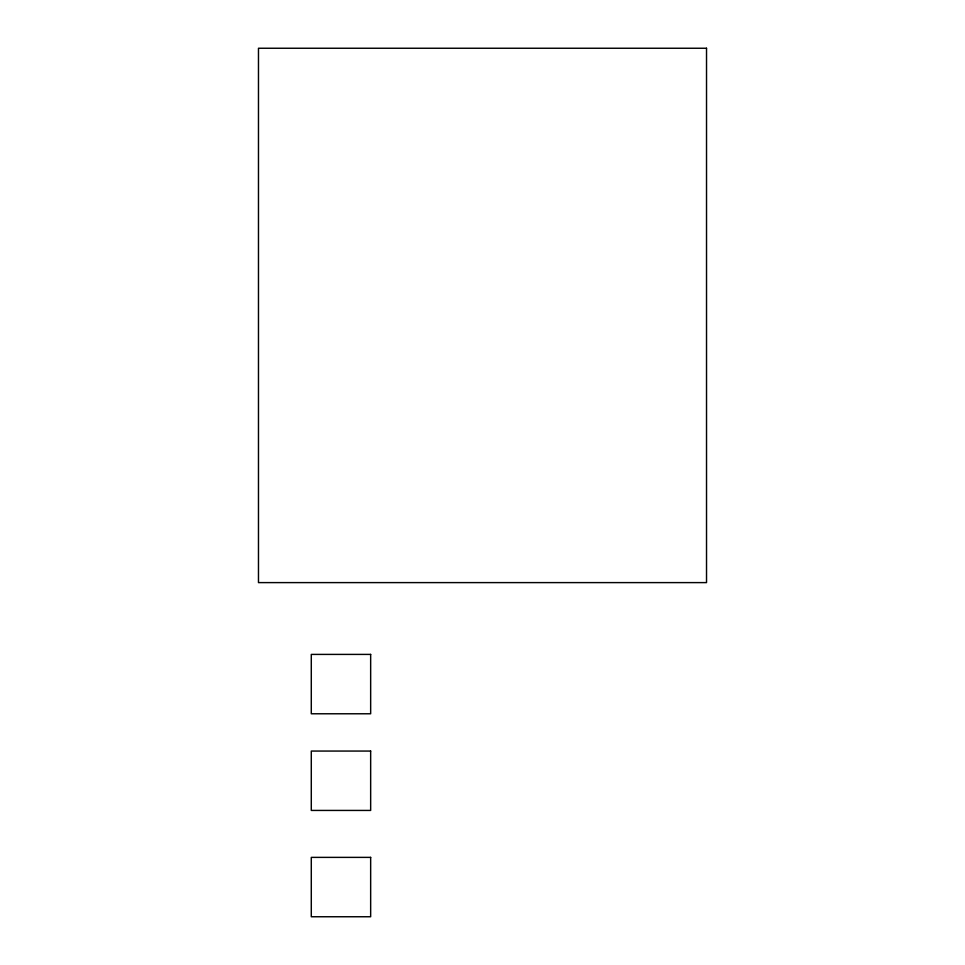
<?xml version="1.0" encoding="UTF-8"?>
<svg xmlns="http://www.w3.org/2000/svg" width="965" height="965" viewBox="0 0 965 965"><rect width="100%" height="100%" fill="white"/><g stroke="black" fill="none" stroke-linecap="round" stroke-linejoin="round"><path stroke-width="1.45" d="M706.525 48.25L258.475 48.25L258.475 582.607L706.525 582.607L706.525 48.25M370.656 654.403L311.285 654.403L311.285 713.774L370.656 713.774L370.656 654.403M370.656 751.059L311.285 751.059L311.285 810.431L370.656 810.431L370.656 751.059M370.656 857.378L311.285 857.378L311.285 916.75L370.656 916.75L370.656 857.378"/></g></svg>
